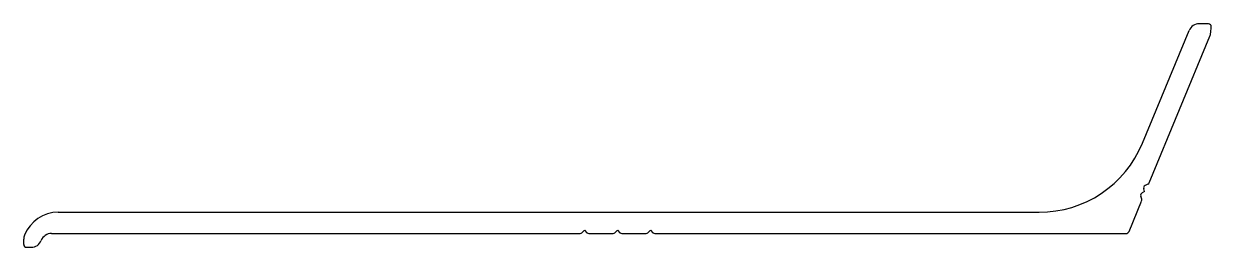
# Model space of a CAD drawing. Extents: x 2523 to 2631, y 1586 to 1607.
import ezdxf

# ---------------------------------------------------------------- set-up
doc = ezdxf.new("R2010")
doc.units = 0
doc.layers.get('0').update_dxf_attribs({"linetype": 'CONTINUOUS'})

msp = doc.modelspace()

# ---------------------------------------------------------------- linework, layer by layer
for p, q in [((2631.01, 1606.72), (2630.17, 1606.72)), ((2631.21, 1605.89), (2631.26, 1606.45)), ((2625.01, 1595.87), (2629.25, 1606.1)), ((2625.62, 1592.28), (2631.14, 1605.59)), ((2625.2, 1591.48), (2624.98, 1591.37)), ((2625.2, 1591.48), (2625.13, 1591.72)), ((2625.5, 1592.15), (2625.25, 1592.02)), ((2623.79, 1587.86), (2624.93, 1590.62)), ((2624.94, 1590.79), (2624.85, 1591.07)), ((2526.45, 1589.6), (2615.62, 1589.6)), ((2574.05, 1587.74), (2574.28, 1587.97)), ((2574.28, 1587.97), (2574.51, 1587.74)), ((2577.05, 1587.74), (2577.28, 1587.97)), ((2577.28, 1587.97), (2577.51, 1587.74)), ((2580.05, 1587.74), (2580.28, 1587.97)), ((2580.28, 1587.97), (2580.51, 1587.74)), ((2523.31, 1586.67), (2523.31, 1587.16)), ((2525.83, 1587.67), (2573.88, 1587.67)), ((2574.68, 1587.67), (2576.88, 1587.67)), ((2577.68, 1587.67), (2579.88, 1587.67)), ((2580.68, 1587.67), (2623.51, 1587.67)), ((2523.56, 1586.42), (2524, 1586.42))]:
    msp.add_line(p, q)
for centre, radius, start, end in [((2630.17, 1605.72), 1, 90, 157.4857), ((2631.01, 1606.47), 0.25, 355, 90), ((2630.21, 1605.97), 1, 337.4857, 355), ((2615.62, 1599.76), 10.16, 270.0015, 337.4857), ((2625.39, 1592.37), 0.25, 297.0051, 337.4857), ((2625.09, 1591.14), 0.25, 117.0051, 197.489), ((2625.36, 1591.8), 0.25, 117.0051, 197.489), ((2624.7, 1590.72), 0.25, 337.4857, 17.489), ((2526.45, 1586.3), 3.3, 90, 158.3454), ((2524.28, 1587.16), 0.97, 158.3454, 180), ((2524, 1587.39), 0.97, 270, 338.5627), ((2525.83, 1586.67), 1, 90, 158.5627), ((2573.88, 1587.92), 0.25, 270, 315), ((2574.68, 1587.92), 0.25, 225, 270), ((2576.88, 1587.92), 0.25, 270, 315), ((2577.68, 1587.92), 0.25, 225, 270), ((2579.88, 1587.92), 0.25, 270, 315), ((2580.68, 1587.92), 0.25, 225, 270), ((2623.51, 1587.97), 0.3, 270, 337.4857), ((2523.56, 1586.67), 0.25, 180, 270)]:
    msp.add_arc(centre, radius, start, end)

doc.saveas('drawing.dxf')
